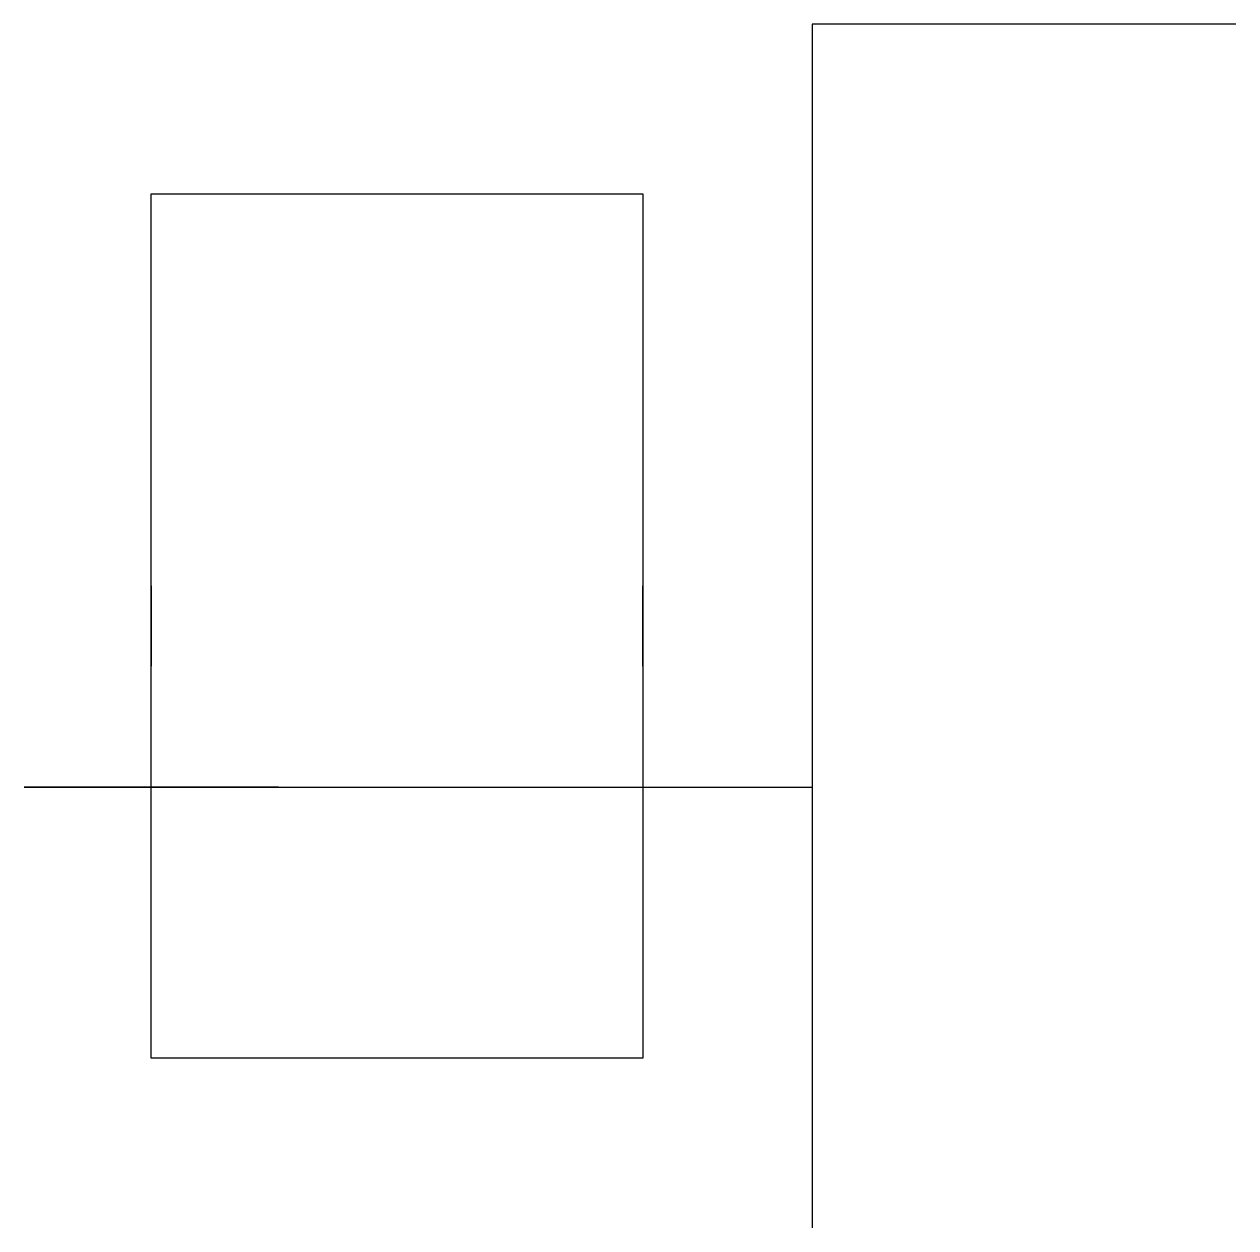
# Model space of a CAD drawing. Header units: millimetres. Extents: x 196.2 to 210.5, y 177.7 to 191.9.
import ezdxf

# ---------------------------------------------------------------- set-up
doc = ezdxf.new("R2010")
doc.units = ezdxf.units.MM

msp = doc.modelspace()

# ---------------------------------------------------------------- linework, layer by layer
for p, q in [((210.529, 191.923, 5), (205.529, 191.923, 5)), ((205.529, 191.923, 5), (205.529, 177.723, 5)), ((205.529, 191.923, 27.5), (205.529, 191.923, 22.5)), ((205.529, 191.923, 22.5), (205.529, 182.923, 22.5)), ((197.729, 184.823, 3.1), (197.729, 185.298, 3.1)), ((197.729, 185.298, 3.1), (197.729, 185.298, 1.9)), ((203.529, 184.823, 3.1), (203.529, 185.298, 3.1)), ((203.529, 185.298, 3.1), (203.529, 185.298, 1.9))]:
    msp.add_line(p, q)
at = {"extrusion": (1, 0, 0)}
for p, q in [((197.729, 185.298, 1.9), (197.729, 184.348, 1.9)), ((197.729, 184.348, 3.1), (197.729, 184.823, 3.1)), ((197.729, 184.348, 1.9), (197.729, 184.348, 3.1))]:
    msp.add_line(p, q, dxfattribs=at)
at = {"extrusion": (-1, 0, 0)}
for p, q in [((203.529, 185.298, 1.9), (203.529, 184.348, 1.9)), ((203.529, 184.348, 3.1), (203.529, 184.823, 3.1)), ((203.529, 184.348, 1.9), (203.529, 184.348, 3.1))]:
    msp.add_line(p, q, dxfattribs=at)
at = {"extrusion": (0, -1, 0)}
msp.add_line((199.229, 182.923, 25), (205.529, 182.923, 25), dxfattribs=at)
msp.add_lwpolyline([(197.729, 189.923), (203.529, 189.923), (203.529, 179.723), (197.729, 179.723)], close=True)
msp.add_circle((197.729, 25, -182.923), 1.5, dxfattribs=at)

doc.saveas('drawing.dxf')
